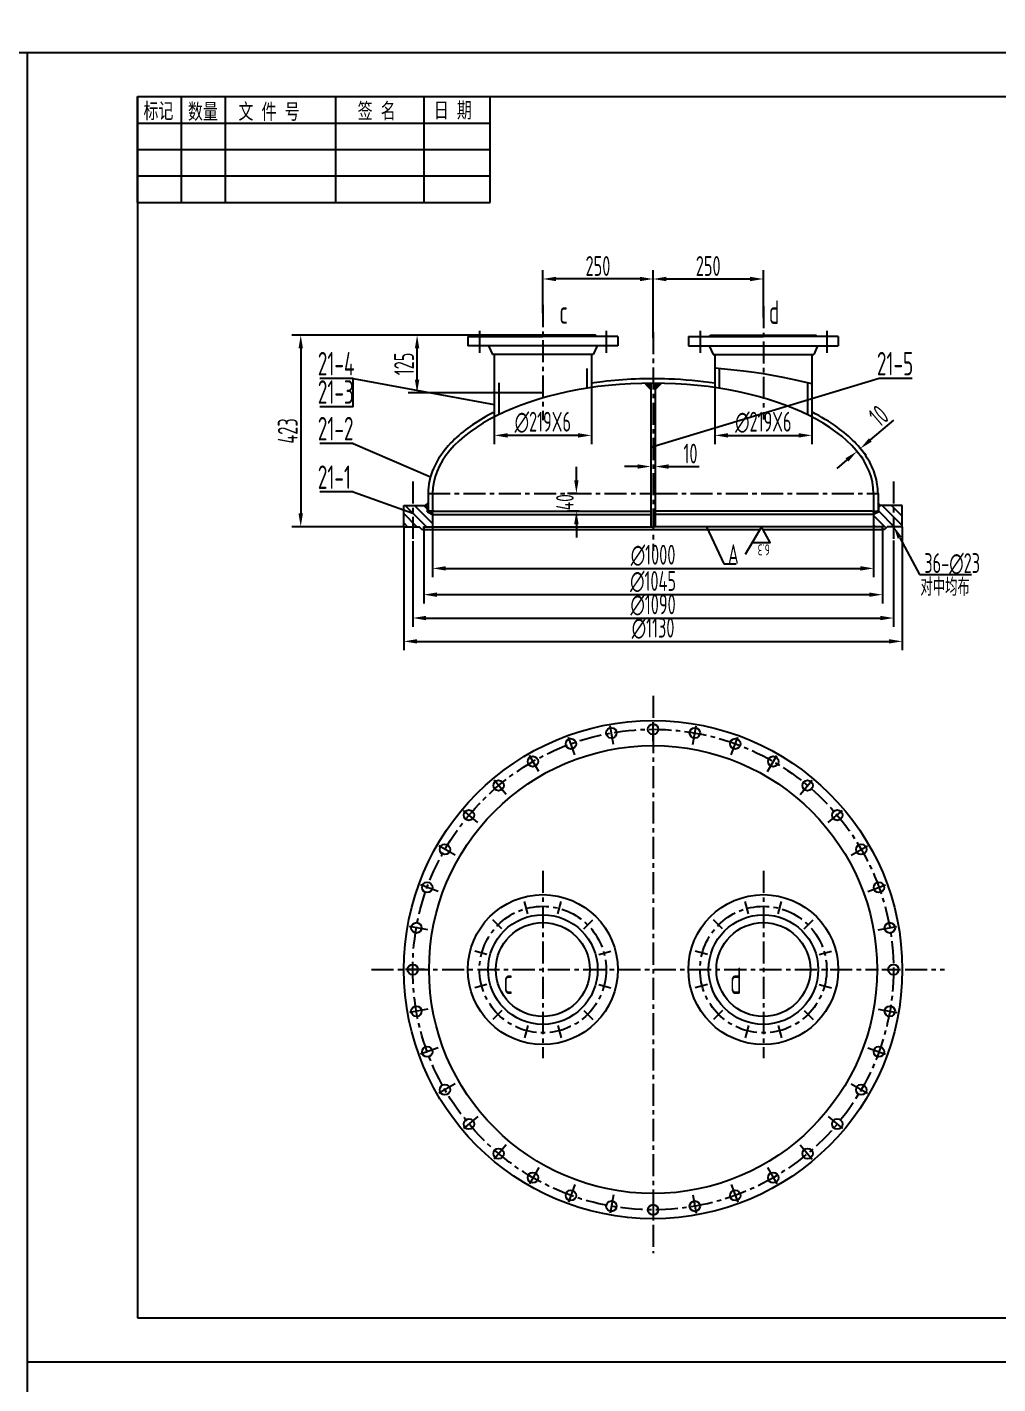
# Model space of a CAD drawing. Extents: x -1819 to 594, y -265 to 873.
# Drawn here: x -436.5 to -216.4, y 297.9 to 605.7 of the extents above; entities that cross this region are included whole.
import ezdxf

# ---------------------------------------------------------------- set-up
doc = ezdxf.new("R2010")
doc.units = 0
doc.header["$LTSCALE"] = 2
doc.header["$MEASUREMENT"] = 0
doc.linetypes.add('CENTERX2', pattern=[4, 2.5, -0.5, 0.5, -0.5])
doc.layers.get('0').update_dxf_attribs({"linetype": 'CONTINUOUS'})
doc.layers.get('DEFPOINTS').update_dxf_attribs({"linetype": 'CONTINUOUS'})
for name, color, linetype in [('16CEN', 6, 'CENTERX2'), ('16CON', 4, 'CONTINUOUS'), ('16CON2', 3, 'CONTINUOUS'), ('16TXT', 3, 'CONTINUOUS')]:
    doc.layers.add(name, color=color, linetype=linetype)
doc.styles.add('HZ', font='ascii.shx', dxfattribs={"width": 0.7, "bigfont": 'hztxt2.shx'})
doc.styles.add('HZ1', font='ascii.shx', dxfattribs={"width": 0.75, "bigfont": 'hztxt2.shx'})
doc.dimstyles.get("Standard").update_dxf_attribs({"dimtxt": 4.5, "dimasz": 3, "dimexe": 2, "dimexo": 0.0625, "dimgap": 0.7, "dimtad": 1, "dimdec": 4, "dimzin": 0, "dimtxsty": 'HZ', "dimcen": 0.09, "dimazin": 3, "dimtfac": 1, "dimtdec": 4, "dimtofl": 0, "dimtmove": 0, "dimatfit": 3, "dimtolj": 1, "dimtzin": 0})

# ---------------------------------------------------------------- blocks, each defined once
blk = doc.blocks.new('*D182')
at = {"color": 0, "linetype": 'BYBLOCK'}
for p, q in [((-331.53, 535.77), (-376.46, 535.77)), ((-374.46, 532.77), (-374.46, 495.34)), ((-351.13, 492.34), (-376.46, 492.34))]:
    blk.add_line(p, q, dxfattribs=at)
for points in [[(-374.96, 532.77), (-373.96, 532.77), (-374.46, 535.77)], [(-374.96, 495.34), (-373.96, 495.34), (-374.46, 492.34)]]:
    blk.add_solid(points, dxfattribs=at)
at = {"layer": 'DEFPOINTS', "color": 0, "linetype": 'BYBLOCK'}
for p in [(-331.47, 535.77), (-374.46, 492.34), (-351.07, 492.34)]:
    blk.add_point(p, dxfattribs=at)
at = {"color": 0, "linetype": 'BYBLOCK', "insert": (-377.41, 514.05), "char_height": 4.5, "attachment_point": 5, "rotation": 90, "style": 'HZ'}
blk.add_mtext('\\A1;423', dxfattribs=at)
blk = doc.blocks.new('*D183')
at = {"color": 0, "linetype": 'BYBLOCK'}
for p, q in [((112.11, 757.81), (102.48, 757.81)), ((104.48, 747.76), (104.48, 754.81)), ((132.93, 744.76), (102.48, 744.76))]:
    blk.add_line(p, q, dxfattribs=at)
for points in [[(103.98, 754.81), (104.98, 754.81), (104.48, 757.81)], [(103.98, 747.76), (104.98, 747.76), (104.48, 744.76)]]:
    blk.add_solid(points, dxfattribs=at)
at = {"layer": 'DEFPOINTS', "color": 0, "linetype": 'BYBLOCK'}
for p in [(104.48, 757.81), (112.17, 757.81), (132.99, 744.76)]:
    blk.add_point(p, dxfattribs=at)
at = {"color": 0, "linetype": 'BYBLOCK', "insert": (101.53, 751.29), "char_height": 4.5, "attachment_point": 5, "rotation": 90, "style": 'HZ'}
blk.add_mtext('\\A1;125', dxfattribs=at)
blk = doc.blocks.new('*D186')
at = {"color": 0, "linetype": 'BYBLOCK'}
for p, q in [((143.99, 745.86), (143.99, 733.09)), ((121.99, 739.21), (121.99, 733.09)), ((140.99, 735.09), (124.99, 735.09))]:
    blk.add_line(p, q, dxfattribs=at)
for points in [[(124.99, 735.59), (124.99, 734.59), (121.99, 735.09)], [(140.99, 735.59), (140.99, 734.59), (143.99, 735.09)]]:
    blk.add_solid(points, dxfattribs=at)
at = {"layer": 'DEFPOINTS', "color": 0, "linetype": 'BYBLOCK'}
for p in [(143.99, 745.92), (121.99, 739.27), (121.99, 735.09)]:
    blk.add_point(p, dxfattribs=at)
at = {"color": 0, "linetype": 'BYBLOCK', "insert": (132.99, 738.04), "char_height": 4.5, "attachment_point": 5, "style": 'HZ'}
blk.add_mtext('\\A1;∅219X6', dxfattribs=at)
blk = doc.blocks.new('*D187')
at = {"color": 0, "linetype": 'BYBLOCK'}
for p, q in [((171.99, 745.86), (171.99, 733.09)), ((193.99, 739.21), (193.99, 733.09)), ((174.99, 735.09), (190.99, 735.09))]:
    blk.add_line(p, q, dxfattribs=at)
for points in [[(174.99, 735.59), (174.99, 734.59), (171.99, 735.09)], [(190.99, 735.59), (190.99, 734.59), (193.99, 735.09)]]:
    blk.add_solid(points, dxfattribs=at)
at = {"layer": 'DEFPOINTS', "color": 0, "linetype": 'BYBLOCK'}
for p in [(171.99, 745.92), (193.99, 739.27), (193.99, 735.09)]:
    blk.add_point(p, dxfattribs=at)
at = {"color": 0, "linetype": 'BYBLOCK', "insert": (182.99, 738.04), "char_height": 4.5, "attachment_point": 5, "style": 'HZ'}
blk.add_mtext('\\A1;∅219X6', dxfattribs=at)
blk = doc.blocks.new('*D184')
at = {"color": 0, "linetype": 'BYBLOCK'}
for p, q in [((132.99, 762.82), (132.99, 772.56)), ((157.99, 757.18), (157.99, 772.56)), ((154.99, 770.56), (135.99, 770.56))]:
    blk.add_line(p, q, dxfattribs=at)
for points in [[(135.99, 771.06), (135.99, 770.06), (132.99, 770.56)], [(154.99, 771.06), (154.99, 770.06), (157.99, 770.56)]]:
    blk.add_solid(points, dxfattribs=at)
at = {"layer": 'DEFPOINTS', "color": 0, "linetype": 'BYBLOCK'}
for p in [(132.99, 770.56), (132.99, 762.76), (157.99, 757.11)]:
    blk.add_point(p, dxfattribs=at)
at = {"color": 0, "linetype": 'BYBLOCK', "insert": (145.49, 773.51), "char_height": 4.5, "attachment_point": 5, "style": 'HZ'}
blk.add_mtext('\\A1;250', dxfattribs=at)
blk = doc.blocks.new('*D185')
at = {"color": 0, "linetype": 'BYBLOCK'}
for p, q in [((157.99, 763.61), (157.99, 772.56)), ((182.99, 761.81), (182.99, 772.56)), ((160.99, 770.56), (179.99, 770.56))]:
    blk.add_line(p, q, dxfattribs=at)
for points in [[(160.99, 771.06), (160.99, 770.06), (157.99, 770.56)], [(179.99, 771.06), (179.99, 770.06), (182.99, 770.56)]]:
    blk.add_solid(points, dxfattribs=at)
at = {"layer": 'DEFPOINTS', "color": 0, "linetype": 'BYBLOCK'}
for p in [(182.99, 770.56), (157.99, 763.55), (182.99, 761.75)]:
    blk.add_point(p, dxfattribs=at)
at = {"color": 0, "linetype": 'BYBLOCK', "insert": (170.49, 773.51), "char_height": 4.5, "attachment_point": 5, "style": 'HZ'}
blk.add_mtext('\\A1;250', dxfattribs=at)
blk = doc.blocks.new('*D190')
at = {"color": 0, "linetype": 'BYBLOCK'}
for p, q in [((207.26, 734.05), (212.55, 738.56)), ((201.94, 729.51), (199.66, 727.56)), ((204.03, 731.68), (205.52, 729.93)), ((204.79, 732.33), (206.28, 730.58))]:
    blk.add_line(p, q, dxfattribs=at)
for points in [[(206.94, 734.43), (207.59, 733.67), (204.98, 732.1)], [(201.61, 729.89), (202.26, 729.13), (204.22, 731.46)]]:
    blk.add_solid(points, dxfattribs=at)
at = {"layer": 'DEFPOINTS', "color": 0, "linetype": 'BYBLOCK'}
for p in [(203.99, 731.73), (204.75, 732.38), (204.98, 732.1)]:
    blk.add_point(p, dxfattribs=at)
at = {"color": 0, "linetype": 'BYBLOCK', "insert": (209.13, 739.52), "char_height": 4.5, "attachment_point": 5, "rotation": 40.4651, "style": 'HZ'}
blk.add_mtext('\\A1;10', dxfattribs=at)
blk = doc.blocks.new('*D188')
at = {"color": 0, "linetype": 'BYBLOCK'}
for p, q in [((157.49, 732.37), (157.49, 726.02)), ((158.49, 732.37), (158.49, 726.02)), ((154.49, 728.02), (151.49, 728.02)), ((161.49, 728.02), (168.44, 728.02))]:
    blk.add_line(p, q, dxfattribs=at)
for points in [[(154.49, 728.52), (154.49, 727.52), (157.49, 728.02)], [(161.49, 728.52), (161.49, 727.52), (158.49, 728.02)]]:
    blk.add_solid(points, dxfattribs=at)
at = {"layer": 'DEFPOINTS', "color": 0, "linetype": 'BYBLOCK'}
for p in [(157.49, 732.43), (158.49, 732.43), (158.49, 728.02)]:
    blk.add_point(p, dxfattribs=at)
at = {"color": 0, "linetype": 'BYBLOCK', "insert": (166.47, 730.97), "char_height": 4.5, "attachment_point": 5, "style": 'HZ'}
blk.add_mtext('\\A1;10', dxfattribs=at)
blk = doc.blocks.new('*D189')
at = {"color": 0, "linetype": 'BYBLOCK'}
for p, q in [((140.6, 724.92), (140.6, 727.92)), ((140.77, 721.92), (138.6, 721.92)), ((141.22, 717.92), (138.6, 717.92)), ((140.6, 714.92), (140.6, 711.92))]:
    blk.add_line(p, q, dxfattribs=at)
for points in [[(140.1, 724.92), (141.1, 724.92), (140.6, 721.92)], [(140.1, 714.92), (141.1, 714.92), (140.6, 717.92)]]:
    blk.add_solid(points, dxfattribs=at)
at = {"layer": 'DEFPOINTS', "color": 0, "linetype": 'BYBLOCK'}
for p in [(140.6, 721.92), (140.83, 721.92), (141.28, 717.92)]:
    blk.add_point(p, dxfattribs=at)
at = {"color": 0, "linetype": 'BYBLOCK', "insert": (138, 719.92), "char_height": 4, "attachment_point": 5, "rotation": 90, "style": 'HZ1'}
blk.add_mtext('\\A1;40', dxfattribs=at)
blk = doc.blocks.new('*D191')
at = {"color": 0, "linetype": 'BYBLOCK'}
for p, q in [((-344.57, 492.27), (-344.57, 480.88)), ((-244.57, 492.27), (-244.57, 480.88)), ((-341.57, 482.88), (-247.57, 482.88))]:
    blk.add_line(p, q, dxfattribs=at)
for points in [[(-341.57, 483.38), (-341.57, 482.38), (-344.57, 482.88)], [(-247.57, 483.38), (-247.57, 482.38), (-244.57, 482.88)]]:
    blk.add_solid(points, dxfattribs=at)
at = {"layer": 'DEFPOINTS', "color": 0, "linetype": 'BYBLOCK'}
for p in [(-344.57, 492.34), (-244.57, 492.34), (-244.57, 482.88)]:
    blk.add_point(p, dxfattribs=at)
at = {"color": 0, "linetype": 'BYBLOCK', "insert": (-294.57, 485.83), "char_height": 4.5, "attachment_point": 5, "style": 'HZ'}
blk.add_mtext('\\A1;∅1000', dxfattribs=at)
blk = doc.blocks.new('*D192')
at = {"color": 0, "linetype": 'BYBLOCK'}
for p, q in [((-346.57, 491.67), (-346.57, 474.92)), ((-242.57, 491.67), (-242.57, 474.92)), ((-343.57, 476.92), (-245.57, 476.92))]:
    blk.add_line(p, q, dxfattribs=at)
for points in [[(-343.57, 477.42), (-343.57, 476.42), (-346.57, 476.92)], [(-245.57, 477.42), (-245.57, 476.42), (-242.57, 476.92)]]:
    blk.add_solid(points, dxfattribs=at)
at = {"layer": 'DEFPOINTS', "color": 0, "linetype": 'BYBLOCK'}
for p in [(-346.57, 491.74), (-242.57, 491.74), (-242.57, 476.92)]:
    blk.add_point(p, dxfattribs=at)
at = {"color": 0, "linetype": 'BYBLOCK', "insert": (-294.57, 479.87), "char_height": 4.5, "attachment_point": 5, "style": 'HZ'}
blk.add_mtext('\\A1;∅1045', dxfattribs=at)
blk = doc.blocks.new('*D193')
at = {"color": 0, "linetype": 'BYBLOCK'}
for p, q in [((-349.07, 489.04), (-349.07, 469.62)), ((-240.07, 489.17), (-240.07, 469.62)), ((-346.07, 471.62), (-243.07, 471.62))]:
    blk.add_line(p, q, dxfattribs=at)
for points in [[(-346.07, 472.12), (-346.07, 471.12), (-349.07, 471.62)], [(-243.07, 472.12), (-243.07, 471.12), (-240.07, 471.62)]]:
    blk.add_solid(points, dxfattribs=at)
at = {"layer": 'DEFPOINTS', "color": 0, "linetype": 'BYBLOCK'}
for p in [(-349.07, 489.1), (-240.07, 489.23), (-240.07, 471.62)]:
    blk.add_point(p, dxfattribs=at)
at = {"color": 0, "linetype": 'BYBLOCK', "insert": (-294.57, 474.57), "char_height": 4.5, "attachment_point": 5, "style": 'HZ'}
blk.add_mtext('\\A1;∅1090', dxfattribs=at)
blk = doc.blocks.new('*D194')
at = {"color": 0, "linetype": 'BYBLOCK'}
for p, q in [((-351.07, 492.27), (-351.07, 464.33)), ((-238.07, 492.27), (-238.07, 464.33)), ((-348.07, 466.33), (-241.07, 466.33))]:
    blk.add_line(p, q, dxfattribs=at)
for points in [[(-348.07, 466.83), (-348.07, 465.83), (-351.07, 466.33)], [(-241.07, 466.83), (-241.07, 465.83), (-238.07, 466.33)]]:
    blk.add_solid(points, dxfattribs=at)
at = {"layer": 'DEFPOINTS', "color": 0, "linetype": 'BYBLOCK'}
for p in [(-351.07, 492.34), (-238.07, 492.34), (-238.07, 466.33)]:
    blk.add_point(p, dxfattribs=at)
at = {"color": 0, "linetype": 'BYBLOCK', "insert": (-294.57, 469.28), "char_height": 4.5, "attachment_point": 5, "style": 'HZ'}
blk.add_mtext('\\A1;∅1130', dxfattribs=at)
blk = doc.blocks.new('*D162')
at = {"color": 0, "linetype": 'BYBLOCK'}
for p, q in [((158.06, 329.04), (187.06, 329.04)), ((185.06, 326.04), (185.06, 314.64)), ((174.11, 311.64), (187.06, 311.64)), ((-600.35, 184.13), (-600.35, 153.7)), ((-530.75, 176.83), (-530.75, 153.7)), ((-597.35, 155.7), (-533.75, 155.7))]:
    blk.add_line(p, q, dxfattribs=at)
for points in [[(184.56, 326.04), (185.56, 326.04), (185.06, 329.04)], [(184.56, 314.64), (185.56, 314.64), (185.06, 311.64)], [(-597.35, 156.2), (-597.35, 155.2), (-600.35, 155.7)], [(-533.75, 156.2), (-533.75, 155.2), (-530.75, 155.7)]]:
    blk.add_solid(points, dxfattribs=at)
at = {"layer": 'DEFPOINTS', "color": 0, "linetype": 'BYBLOCK'}
for p in [(157.99, 329.04), (174.05, 311.64), (185.06, 311.64), (-600.35, 184.19), (-530.75, 176.89), (-530.75, 155.7)]:
    blk.add_point(p, dxfattribs=at)
at = {"color": 0, "linetype": 'BYBLOCK', "insert": (182.11, 320.34), "char_height": 4.5, "attachment_point": 5, "rotation": 90, "style": 'HZ'}
blk.add_mtext('\\A1;172', dxfattribs=at)
at = {"color": 0, "linetype": 'BYBLOCK', "insert": (-565.55, 158.65), "char_height": 4.5, "attachment_point": 5, "style": 'HZ'}
blk.add_mtext('\\A1;326', dxfattribs=at)
blk = doc.blocks.new('*D239')
at = {"color": 0, "linetype": 'BYBLOCK'}
for p, q in [((-367.91, 845.81), (-367.91, 868.74)), ((-254.91, 845.81), (-254.91, 868.74)), ((-364.91, 866.74), (-257.91, 866.74)), ((-593.4, 455.74), (-593.4, 434.33)), ((-493.4, 455.74), (-493.4, 434.33)), ((-590.4, 436.33), (-496.4, 436.33))]:
    blk.add_line(p, q, dxfattribs=at)
for points in [[(-364.91, 867.24), (-364.91, 866.24), (-367.91, 866.74)], [(-257.91, 867.24), (-257.91, 866.24), (-254.91, 866.74)], [(-590.4, 436.83), (-590.4, 435.83), (-593.4, 436.33)], [(-496.4, 436.83), (-496.4, 435.83), (-493.4, 436.33)]]:
    blk.add_solid(points, dxfattribs=at)
at = {"layer": 'DEFPOINTS', "color": 0, "linetype": 'BYBLOCK'}
for p in [(-254.91, 866.74), (-367.91, 845.74), (-254.91, 845.74), (-593.4, 455.8), (-493.4, 455.8), (-493.4, 436.33)]:
    blk.add_point(p, dxfattribs=at)
at = {"color": 0, "linetype": 'BYBLOCK', "char_height": 4.5, "attachment_point": 5, "style": 'HZ'}
for s, insert in [('\\A1;∅1130', (-311.41, 869.69)), ('\\A1;1000', (-543.4, 439.28))]:
    blk.add_mtext(s, dxfattribs=dict(at, insert=insert))
blk = doc.blocks.new('*D240')
at = {"color": 0, "linetype": 'BYBLOCK'}
for p, q in [((-365.91, 847.84), (-365.91, 863.32)), ((-256.91, 847.7), (-256.91, 863.32)), ((-362.91, 861.32), (-259.91, 861.32)), ((-735.41, 117.36), (-776.31, 117.36)), ((-774.31, 114.36), (-774.31, 59.98)), ((-754.61, 56.98), (-776.31, 56.98))]:
    blk.add_line(p, q, dxfattribs=at)
for points in [[(-362.91, 861.82), (-362.91, 860.82), (-365.91, 861.32)], [(-259.91, 861.82), (-259.91, 860.82), (-256.91, 861.32)], [(-774.81, 114.36), (-773.81, 114.36), (-774.31, 117.36)], [(-774.81, 59.98), (-773.81, 59.98), (-774.31, 56.98)]]:
    blk.add_solid(points, dxfattribs=at)
at = {"layer": 'DEFPOINTS', "color": 0, "linetype": 'BYBLOCK'}
for p in [(-256.91, 861.32), (-365.91, 847.78), (-256.91, 847.64), (-735.35, 117.36), (-774.31, 56.98), (-754.55, 56.98)]:
    blk.add_point(p, dxfattribs=at)
at = {"color": 0, "linetype": 'BYBLOCK', "insert": (-311.41, 864.27), "char_height": 4.5, "attachment_point": 5, "style": 'HZ'}
blk.add_mtext('\\A1;∅1090', dxfattribs=at)
at = {"color": 0, "linetype": 'BYBLOCK', "insert": (-777.26, 87.17), "char_height": 4.5, "attachment_point": 5, "rotation": 90, "style": 'HZ'}
blk.add_mtext('\\A1;320', dxfattribs=at)
blk = doc.blocks.new('*D241')
at = {"color": 0, "linetype": 'BYBLOCK'}
for p, q in [((-363.41, 846.41), (-363.41, 857.76)), ((-360.41, 855.76), (-262.46, 855.76)), ((-259.46, 846.41), (-259.46, 857.76)), ((-743.35, 68.98), (-766.4, 68.98)), ((-764.4, 65.98), (-764.4, 59.98)), ((-743.28, 56.98), (-766.4, 56.98))]:
    blk.add_line(p, q, dxfattribs=at)
for points in [[(-360.41, 856.26), (-360.41, 855.26), (-363.41, 855.76)], [(-262.46, 856.26), (-262.46, 855.26), (-259.46, 855.76)], [(-764.9, 65.98), (-763.9, 65.98), (-764.4, 68.98)], [(-764.9, 59.98), (-763.9, 59.98), (-764.4, 56.98)]]:
    blk.add_solid(points, dxfattribs=at)
at = {"layer": 'DEFPOINTS', "color": 0, "linetype": 'BYBLOCK'}
for p in [(-259.46, 855.76), (-363.41, 846.34), (-259.46, 846.34), (-743.29, 68.98), (-764.4, 56.98), (-743.22, 56.98)]:
    blk.add_point(p, dxfattribs=at)
at = {"color": 0, "linetype": 'BYBLOCK', "insert": (-311.44, 858.71), "char_height": 4.5, "attachment_point": 5, "style": 'HZ'}
blk.add_mtext('\\A1;∅1042', dxfattribs=at)
at = {"color": 0, "linetype": 'BYBLOCK', "insert": (-767.35, 62.98), "char_height": 4.5, "attachment_point": 5, "rotation": 90, "style": 'HZ'}
blk.add_mtext('\\A1;90', dxfattribs=at)
blk = doc.blocks.new('*D242')
at = {"color": 0, "linetype": 'BYBLOCK'}
for p, q in [((-361.41, 846.41), (-361.41, 852.49)), ((-261.41, 846.41), (-261.41, 852.49)), ((-358.41, 850.49), (-264.41, 850.49)), ((-932.01, 186.91), (-932.01, 200.41)), ((-950.1, 183.91), (-930.01, 183.91)), ((-947.91, 181.79), (-930.01, 181.79)), ((-932.01, 178.79), (-932.01, 175.79))]:
    blk.add_line(p, q, dxfattribs=at)
for points in [[(-358.41, 850.99), (-358.41, 849.99), (-361.41, 850.49)], [(-264.41, 850.99), (-264.41, 849.99), (-261.41, 850.49)], [(-932.51, 186.91), (-931.51, 186.91), (-932.01, 183.91)], [(-932.51, 178.79), (-931.51, 178.79), (-932.01, 181.79)]]:
    blk.add_solid(points, dxfattribs=at)
at = {"layer": 'DEFPOINTS', "color": 0, "linetype": 'BYBLOCK'}
for p in [(-261.41, 850.49), (-361.41, 846.34), (-261.41, 846.34), (-950.16, 183.91), (-947.98, 181.79), (-932.01, 183.91)]:
    blk.add_point(p, dxfattribs=at)
at = {"color": 0, "linetype": 'BYBLOCK', "insert": (-311.41, 853.44), "char_height": 4.5, "attachment_point": 5, "style": 'HZ'}
blk.add_mtext('\\A1;∅996', dxfattribs=at)
at = {"color": 0, "linetype": 'BYBLOCK', "insert": (-935.18, 195.16), "char_height": 4.5, "attachment_point": 5, "rotation": 90, "style": 'HZ'}
blk.add_mtext('\\A1;4X45°', dxfattribs=at)
blk = doc.blocks.new('*D243')
at = {"color": 0, "linetype": 'BYBLOCK'}
for p, q in [((-361.41, 838.68), (-361.41, 823.25)), ((-261.41, 838.68), (-261.41, 823.25)), ((-358.41, 825.25), (-264.41, 825.25)), ((-931.15, 470.72), (-931.15, 484.22)), ((-950.07, 467.72), (-929.15, 467.72)), ((-933.38, 465.62), (-929.15, 465.62)), ((-931.15, 462.62), (-931.15, 459.62))]:
    blk.add_line(p, q, dxfattribs=at)
for points in [[(-358.41, 825.75), (-358.41, 824.75), (-361.41, 825.25)], [(-264.41, 825.75), (-264.41, 824.75), (-261.41, 825.25)], [(-931.65, 470.72), (-930.65, 470.72), (-931.15, 467.72)], [(-931.65, 462.62), (-930.65, 462.62), (-931.15, 465.62)]]:
    blk.add_solid(points, dxfattribs=at)
at = {"layer": 'DEFPOINTS', "color": 0, "linetype": 'BYBLOCK'}
for p in [(-361.41, 838.74), (-261.41, 838.74), (-261.41, 825.25), (-950.13, 467.72), (-933.44, 465.62), (-931.15, 467.72)]:
    blk.add_point(p, dxfattribs=at)
at = {"color": 0, "linetype": 'BYBLOCK', "insert": (-311.41, 828.2), "char_height": 4.5, "attachment_point": 5, "style": 'HZ'}
blk.add_mtext('\\A1;∅1000', dxfattribs=at)
at = {"color": 0, "linetype": 'BYBLOCK', "insert": (-934.33, 478.97), "char_height": 4.5, "attachment_point": 5, "rotation": 90, "style": 'HZ'}
blk.add_mtext('\\A1;4X45°', dxfattribs=at)

msp = doc.modelspace()

# ---------------------------------------------------------------- hatches: boundary and pattern name
at = {"layer": '16CON2'}
h = msp.add_hatch(dxfattribs=at)
h.set_pattern_fill('ANSI37', color=256, style=0)
edge = h.paths.add_edge_path()
edge.add_ellipse((-294.56534, 499.88665), major_axis=(-50, 0), ratio=0.500000013, start_angle=270.5729674, end_angle=272.1804308)
edge.add_line((-296.46767, 524.86855), (-295.06534, 523.44747))
edge.add_line((-295.06534, 523.44747), (-295.06534, 524.8854))
edge = h.paths.add_edge_path()
edge.add_ellipse((-294.56534, 499.88665), major_axis=(-50, 0), ratio=0.500000013, start_angle=267.8195692, end_angle=269.4270326)
edge.add_line((-294.06534, 524.8854), (-294.06534, 523.44747))
edge.add_line((-294.06534, 523.44747), (-292.66302, 524.86855))
h = msp.add_hatch(dxfattribs=at)
h.set_pattern_fill('ANSI31', color=256, scale=12, angle=90, style=0)
h.set_pattern_definition([(135, (-452.5583, -222.0382), (-1.0606602, -1.0606602), [])])
h.paths.add_polyline_path([(-344.56534, 495.13553), (-345.72455, 495.68072), (-345.72455, 496.76165), (-346.15217, 497.13665), (-349.27902, 497.13665), (-349.27902, 492.33665), (-347.63353, 492.33665), (-347.03353, 491.73665), (-346.56538, 491.73665), (-346.56538, 492.33665), (-344.56534, 492.33665)])
h.paths.add_polyline_path([(-349.27902, 497.13665), (-351.06534, 497.13665), (-351.06534, 492.33665), (-349.27902, 492.33665)])
h.paths.add_polyline_path([(-239.85167, 497.13665), (-242.97852, 497.13665), (-243.40614, 496.76165), (-243.40614, 495.68072), (-244.56535, 495.13553), (-244.56535, 492.33665), (-242.56531, 492.33665), (-242.56531, 491.73665), (-242.09715, 491.73665), (-241.49715, 492.33665), (-239.85167, 492.33665)])
h.paths.add_polyline_path([(-238.06534, 497.13665), (-239.85167, 497.13665), (-239.85167, 492.33665), (-238.06534, 492.33665)])
h = msp.add_hatch(dxfattribs=at)
h.set_pattern_fill('ANSI37', color=256, style=0)
h.paths.add_polyline_path([(-344.56534, 495.13553), (-344.56534, 495.88665), (-345.72455, 495.88665), (-345.72455, 495.68072)])
h.paths.add_polyline_path([(-345.56534, 497.70944), (-346.15217, 497.13665), (-345.72455, 496.76165), (-345.56534, 496.76165)])
h = msp.add_hatch(dxfattribs=at)
h.set_pattern_fill('ANSI37', color=256, style=0)
h.paths.add_polyline_path([(-244.56535, 495.88665), (-244.56535, 495.13553), (-243.40614, 495.68072), (-243.40614, 495.88665)])
h.paths.add_polyline_path([(-243.56535, 496.76165), (-243.40614, 496.76165), (-242.97852, 497.13665), (-243.56535, 497.70944)])

# ---------------------------------------------------------------- linework, layer by layer
for p, q in [((-411.49588, 589.90469), (-25.99588, 589.90469)), ((-411.49588, 589.90469), (-411.49588, 312.90469)), ((-411.49588, 312.90469), (-25.99588, 312.90469))]:
    msp.add_line(p, q)
at = {"layer": '16CEN'}
for p, q in [((-319.56534, 542.62543), (-319.56534, 516.48363)), ((-269.56534, 542.34489), (-269.56534, 516.6239)), ((-333.92239, 536.78373), (-333.92239, 531.72404)), ((-305.2083, 536.78373), (-305.2083, 531.72404)), ((-294.56534, 536.45971), (-294.56534, 486.88952)), ((-283.92239, 536.78373), (-283.92239, 531.72404)), ((-255.2083, 536.78373), (-255.2083, 531.72404)), ((-349.06534, 502.58068), (-349.06534, 486.88952)), ((-240.06534, 502.58068), (-240.06534, 486.88952)), ((-345.56534, 499.88665), (-295.06534, 499.88665)), ((-294.06534, 499.88665), (-243.56535, 499.88665)), ((-294.56534, 453.9909), (-294.56534, 327.52388)), ((-303.5682, 442.93432), (-304.30783, 447.12895)), ((-294.56534, 443.72197), (-294.56534, 447.98131)), ((-285.56249, 442.93432), (-284.82286, 447.12895)), ((-312.29751, 440.59531), (-313.75429, 444.59778)), ((-276.83317, 440.59531), (-275.37639, 444.59778)), ((-320.48804, 436.776), (-322.61771, 440.4647)), ((-268.64265, 436.776), (-266.51298, 440.4647)), ((-327.89092, 431.59245), (-330.62877, 434.85529)), ((-261.23977, 431.59245), (-258.50191, 434.85529)), ((-334.28122, 425.20215), (-337.54407, 427.94)), ((-254.84947, 425.20215), (-251.58662, 427.94)), ((-339.46477, 417.79927), (-343.15347, 419.92894)), ((-249.66591, 417.79927), (-245.97722, 419.92894)), ((-319.56534, 414.26184), (-319.56534, 371.79994)), ((-269.56534, 414.26184), (-269.56534, 371.79994)), ((-343.28408, 409.60874), (-347.28655, 411.06552)), ((-245.84661, 409.60874), (-241.84414, 411.06552)), ((-322.95856, 404.54022), (-323.70645, 407.33138)), ((-316.17213, 404.54022), (-315.42424, 407.33138)), ((-272.95856, 404.54022), (-273.70645, 407.33138)), ((-266.17213, 404.54022), (-265.42424, 407.33138)), ((-328.83578, 401.14701), (-330.87905, 403.19028)), ((-310.29491, 401.14701), (-308.25164, 403.19028)), ((-278.83578, 401.14701), (-280.87905, 403.19028)), ((-260.29491, 401.14701), (-258.25164, 403.19028)), ((-345.62309, 400.87943), (-349.81772, 401.61906)), ((-243.5076, 400.87943), (-239.31296, 401.61906)), ((-332.229, 395.26979), (-335.02016, 396.01768)), ((-306.90169, 395.26979), (-304.11053, 396.01768)), ((-282.229, 395.26979), (-285.02016, 396.01768)), ((-256.90169, 395.26979), (-254.11053, 396.01768)), ((-358.41559, 391.87657), (-243.45714, 391.87657)), ((-346.41074, 391.87657), (-350.67008, 391.87657)), ((-242.71995, 391.87657), (-238.46061, 391.87657)), ((-237.43673, 391.87657), (-228.47474, 391.87657)), ((-332.229, 388.48336), (-335.02016, 387.73547)), ((-306.90169, 388.48336), (-304.11053, 387.73547)), ((-282.229, 388.48336), (-285.02016, 387.73547)), ((-256.90169, 388.48336), (-254.11053, 387.73547)), ((-345.62309, 382.87371), (-349.81772, 382.13409)), ((-328.83578, 382.60613), (-330.87905, 380.56286)), ((-310.29491, 382.60613), (-308.25164, 380.56286)), ((-278.83578, 382.60613), (-280.87905, 380.56286)), ((-260.29491, 382.60613), (-258.25164, 380.56286)), ((-243.5076, 382.87371), (-239.31296, 382.13409)), ((-322.95856, 379.21292), (-323.70645, 376.42176)), ((-316.17213, 379.21292), (-315.42424, 376.42176)), ((-272.95856, 379.21292), (-273.70645, 376.42176)), ((-266.17213, 379.21292), (-265.42424, 376.42176)), ((-343.28408, 374.1444), (-347.28655, 372.68762)), ((-245.84661, 374.1444), (-241.84414, 372.68762)), ((-339.46477, 365.95387), (-343.15347, 363.8242)), ((-249.66591, 365.95387), (-245.97722, 363.8242)), ((-334.28122, 358.55099), (-337.54407, 355.81314)), ((-254.84947, 358.55099), (-251.58662, 355.81314)), ((-327.89092, 352.16069), (-330.62877, 348.89785)), ((-261.23977, 352.16069), (-258.50191, 348.89785)), ((-320.48804, 346.97714), (-322.61771, 343.28844)), ((-268.64265, 346.97714), (-266.51298, 343.28844)), ((-312.29751, 343.15784), (-313.75429, 339.15536)), ((-276.83317, 343.15784), (-275.37639, 339.15536)), ((-303.5682, 340.81882), (-304.30783, 336.62419)), ((-294.56534, 340.03118), (-294.56534, 335.77183)), ((-285.56249, 340.81882), (-284.82286, 336.62419))]:
    msp.add_line(p, q, dxfattribs=at)
for centre, radius in [((-294.56534, 391.87657), 54.5), ((-319.56534, 391.87657), 14.35704), ((-269.56534, 391.87657), 14.35704)]:
    msp.add_circle(centre, radius, dxfattribs=at)
at = {"layer": '16CON'}
for p, q in [((-336.56534, 535.49184), (-336.56534, 533.37038)), ((-307.65969, 535.77038), (-331.471, 535.77038)), ((-302.56534, 535.49184), (-302.56534, 533.37038)), ((-286.56534, 535.49184), (-286.56534, 533.37038)), ((-281.471, 535.77038), (-257.65969, 535.77038)), ((-252.56534, 535.49184), (-252.56534, 533.37038)), ((-302.56534, 533.37038), (-336.56534, 533.37038)), ((-286.56534, 533.37038), (-252.56534, 533.37038)), ((-308.15614, 531.37038), (-330.97454, 531.37038)), ((-330.56534, 531.37038), (-330.56534, 517.236)), ((-308.56534, 531.37038), (-308.56534, 523.88665)), ((-280.97454, 531.37038), (-258.15614, 531.37038)), ((-280.56534, 531.37038), (-280.56534, 523.88665)), ((-258.56534, 531.37038), (-258.56534, 517.236)), ((-309.56534, 528.18726), (-309.56534, 523.73513)), ((-279.56534, 528.18726), (-279.56534, 523.73513)), ((-329.56534, 524.96036), (-329.56534, 517.74022)), ((-295.06534, 524.8854), (-295.06534, 492.33665)), ((-294.06534, 524.8854), (-294.06534, 492.33665)), ((-259.56534, 524.96036), (-259.56534, 517.74022)), ((-345.56534, 499.88665), (-345.56534, 495.88665)), ((-344.56534, 499.88665), (-344.56534, 492.33665)), ((-244.56535, 499.88665), (-244.56535, 492.33665)), ((-243.56535, 499.88665), (-243.56535, 495.88665)), ((-345.72455, 496.76165), (-346.15217, 497.13665)), ((-345.72455, 495.68072), (-345.72455, 496.76165)), ((-243.40614, 496.76165), (-242.97852, 497.13665)), ((-243.40614, 495.68072), (-243.40614, 496.76165)), ((-346.56538, 491.73665), (-270.36575, 491.73665)), ((-269.68221, 491.73665), (-242.56531, 491.73665))]:
    msp.add_line(p, q, dxfattribs=at)
for points in [[(-336.56534, 535.49184), (-331.86534, 535.49184), (-331.471, 535.77038)], [(-331.86534, 535.49184), (-319.56534, 535.49184)], [(-307.26534, 535.49184), (-319.56534, 535.49184)], [(-302.56534, 535.49184), (-307.26534, 535.49184), (-307.65969, 535.77038)], [(-286.56534, 535.49184), (-281.86534, 535.49184), (-281.471, 535.77038)], [(-281.86534, 535.49184), (-269.56534, 535.49184)], [(-257.26534, 535.49184), (-269.56534, 535.49184)], [(-252.56534, 535.49184), (-257.26534, 535.49184), (-257.65969, 535.77038)], [(-331.86534, 533.37038), (-330.97454, 531.37038)], [(-307.26534, 533.37038), (-308.15614, 531.37038)], [(-281.86534, 533.37038), (-280.97454, 531.37038)], [(-257.26534, 533.37038), (-258.15614, 531.37038)], [(-295.06534, 523.44747), (-296.46767, 524.86855)], [(-294.06534, 523.44747), (-292.66302, 524.86855)], [(-351.06534, 492.33665), (-351.06534, 497.13665)], [(-351.06534, 497.13665), (-346.15217, 497.13665)], [(-346.15217, 497.13665), (-345.56534, 497.70944)], [(-345.56534, 496.76165), (-345.72455, 496.76165)], [(-344.24082, 495.88665), (-345.72455, 495.88665)], [(-345.72455, 495.68072), (-344.56534, 495.13553)], [(-344.24082, 495.88665), (-295.06534, 495.88665)], [(-244.88986, 495.88665), (-294.06534, 495.88665)], [(-244.88986, 495.88665), (-243.40614, 495.88665)], [(-243.40614, 495.68072), (-244.56535, 495.13553)], [(-242.97852, 497.13665), (-243.56535, 497.70944)], [(-243.56535, 496.76165), (-243.40614, 496.76165)], [(-238.06534, 497.13665), (-242.97852, 497.13665)], [(-238.06534, 492.33665), (-238.06534, 497.13665)], [(-344.56534, 495.13553), (-295.06534, 495.13553)], [(-244.56535, 495.13553), (-294.06534, 495.13553)], [(-351.06534, 492.33665), (-347.63353, 492.33665)], [(-347.03353, 491.73665), (-347.63353, 492.33665)], [(-347.03353, 491.73665), (-346.56538, 491.73665)], [(-346.56538, 492.33665), (-346.56538, 491.73665)], [(-346.56538, 491.83665), (-346.56538, 492.33665), (-294.56534, 492.33665)], [(-242.56531, 491.83665), (-242.56531, 492.33665), (-294.56534, 492.33665)], [(-242.56531, 492.33665), (-242.56531, 491.73665)], [(-242.09715, 491.73665), (-242.56531, 491.73665)], [(-242.09715, 491.73665), (-241.49715, 492.33665)], [(-238.06534, 492.33665), (-241.49715, 492.33665)]]:
    msp.add_lwpolyline(points, dxfattribs=at)
for centre, radius in [((-294.56534, 391.87657), 56.5), ((-304.02917, 445.54859), 1.18022), ((-294.56534, 446.37657), 1.18022), ((-285.10152, 445.54859), 1.18022), ((-313.20544, 443.08982), 1.18022), ((-275.92525, 443.08982), 1.18022), ((-294.56534, 391.87657), 50.8), ((-321.81534, 439.07496), 1.18022), ((-267.31534, 439.07496), 1.18022), ((-329.59727, 433.62599), 1.18022), ((-259.53342, 433.62599), 1.18022), ((-336.31477, 426.9085), 1.18022), ((-252.81592, 426.9085), 1.18022), ((-341.76373, 419.12657), 1.18022), ((-247.36696, 419.12657), 1.18022), ((-345.77859, 410.51667), 1.18022), ((-243.3521, 410.51667), 1.18022), ((-319.56534, 391.87657), 17), ((-269.56534, 391.87657), 17), ((-319.56534, 391.87657), 12.42086), ((-269.56534, 391.87657), 12.42086), ((-348.23737, 401.3404), 1.18022), ((-319.56534, 391.87657), 10.65289), ((-269.56534, 391.87657), 10.65289), ((-240.89332, 401.3404), 1.18022), ((-349.06534, 391.87657), 1.18022), ((-240.06534, 391.87657), 1.18022), ((-348.23737, 382.41275), 1.18022), ((-240.89332, 382.41275), 1.18022), ((-345.77859, 373.23647), 1.18022), ((-243.3521, 373.23647), 1.18022), ((-341.76373, 364.62657), 1.18022), ((-247.36696, 364.62657), 1.18022), ((-336.31477, 356.84465), 1.18022), ((-252.81592, 356.84465), 1.18022), ((-329.59727, 350.12715), 1.18022), ((-259.53342, 350.12715), 1.18022), ((-321.81534, 344.67819), 1.18022), ((-267.31534, 344.67819), 1.18022), ((-313.20544, 340.66332), 1.18022), ((-275.92525, 340.66332), 1.18022), ((-304.02917, 338.20455), 1.18022), ((-294.56534, 337.37657), 1.18022), ((-285.10152, 338.20455), 1.18022)]:
    msp.add_circle(centre, radius, dxfattribs=at)
msp.add_ellipse((-294.56534, 499.88665), major_axis=(-50, 0), ratio=0.500000013, start_param=3.141592654, end_param=6.283185307, dxfattribs=at)
for points, knots in [([(-280.56534, 524.89677), (-283.97751, 525.38856), (-287.49074, 525.70052), (-296.05245, 526.00093), (-301.12606, 525.79899), (-306.88188, 525.12814), (-307.72668, 525.01799), (-308.56534, 524.89695)], [4.4315639042, 4.4315639042, 4.4315639042, 4.4315639042, 4.6423278139, 4.6423278139, 4.9414036777, 4.9414036777, 4.9932130704, 4.9932130704, 4.9932130704, 4.9932130704]), ([(-330.56534, 518.35938), (-330.99927, 518.14008), (-331.42551, 517.91669), (-335.29191, 515.81486), (-338.19738, 513.67071), (-342.15959, 509.51184), (-343.48632, 507.5751), (-345.15438, 503.71403), (-345.56534, 501.80132), (-345.56534, 499.88665)], [5.5032788133, 5.5032788133, 5.5032788133, 5.5032788133, 5.5395554055, 5.5395554055, 5.8386312693, 5.8386312693, 6.0704443483, 6.0704443483, 6.2831853072, 6.2831853072, 6.2831853072, 6.2831853072]), ([(-243.56535, 499.88665), (-243.56535, 501.25659), (-243.77494, 502.62613), (-244.59997, 505.31523), (-245.21479, 506.63468), (-247.59547, 510.42317), (-249.89967, 512.77289), (-254.5275, 516.1298), (-256.45602, 517.29256), (-258.56534, 518.35902)], [3.1415926536, 3.1415926536, 3.1415926536, 3.1415926536, 3.293808506, 3.293808506, 3.4460243584, 3.4460243584, 3.7451002223, 3.7451002223, 3.9214854632, 3.9214854632, 3.9214854632, 3.9214854632])]:
    msp.add_open_spline(points, degree=3, knots=knots, dxfattribs=at)
at = {"layer": '16CON2'}
for p, q in [((-856.99588, 599.90469), (-15.99588, 599.90469)), ((-362.58397, 525.98464), (-370.10068, 525.98464)), ((-362.58397, 519.54523), (-362.58397, 525.98464)), ((-362.58397, 525.98464), (-330.56534, 520.07579)), ((-243.32921, 525.98464), (-295.06534, 510.32776)), ((-235.8125, 525.98464), (-243.32921, 525.98464)), ((-362.58397, 519.54523), (-370.10068, 519.54523)), ((-362.58397, 511.24554), (-370.10068, 511.24554)), ((-362.58397, 511.24554), (-345.04489, 503.62217)), ((-362.58397, 500.227), (-370.10068, 500.227)), ((-362.58397, 500.227), (-349.06534, 495.4198)), ((-282.46866, 492.33665), (-278.53794, 483.89698)), ((-238.64327, 489.84428), (-234.15407, 481.50545)), ((-278.53794, 483.89698), (-275.69333, 483.89698)), ((-234.15407, 481.50545), (-231.15407, 481.50545)), ((-231.15407, 481.50545), (-222.40603, 481.50545)), ((-436.49588, 302.90469), (-15.99588, 302.90469))]:
    msp.add_line(p, q, dxfattribs=at)
msp.add_lwpolyline([(-258.56534, 524.73979), (-262.21769, 525.54538), (-265.09659, 526.16438), (-267.45988, 526.63839), (-269.56534, 527.009), (-271.67081, 527.3178), (-274.03409, 527.6064), (-276.913, 527.9164), (-280.56534, 528.28938)], dxfattribs=at)
msp.add_solid([(-239.08353, 489.60727), (-238.20302, 490.08129), (-240.06534, 492.48581)], dxfattribs=at)
at = {"layer": '16TXT'}
for p, q in [((-436.49588, 599.90469), (-436.49588, 5.90469)), ((-411.49588, 565.90469), (-411.49588, 589.90469)), ((-401.49588, 565.90469), (-401.49588, 589.90469)), ((-391.49588, 565.90469), (-391.49588, 589.90469)), ((-366.49588, 565.90469), (-366.49588, 589.90469)), ((-346.49588, 565.90469), (-346.49588, 589.90469)), ((-331.49588, 565.90469), (-331.49588, 589.90469)), ((-411.49588, 583.90469), (-331.49588, 583.90469)), ((-411.49588, 577.90469), (-331.49588, 577.90469)), ((-411.49588, 571.90469), (-331.49588, 571.90469)), ((-411.49588, 565.90469), (-331.49588, 565.90469))]:
    msp.add_line(p, q, dxfattribs=at)
at = {"layer": '16TXT', "color": 3}
msp.add_lwpolyline([(-272.21761, 488.77373), (-268.03436, 488.77373), (-270.0159, 492.33665), (-273.67876, 486.05486)], dxfattribs=at)

# ---------------------------------------------------------------- texts
at = {"layer": '16CON2', "style": 'HZ', "width": 0.7}
for s, height, p in [('c', 5.33333, (-315.80732, 538.34764)), ('d', 5.33333, (-268.29303, 538.34764)), ('21-4', 5.333333, (-370.59461, 526.65788)), ('21-5', 5.333333, (-243.82314, 526.65788)), ('21-3', 5.333333, (-370.59461, 520.21847)), ('21-2', 5.333333, (-370.59461, 511.91879)), ('21-1', 5.333333, (-370.59461, 500.90024)), ('对中均布', 4, (-233.95988, 476.65524)), ('d', 6, (-277.11678, 386.33675)), ('c', 6, (-328.48596, 386.33675))]:
    msp.add_text(s, height=height, dxfattribs=at).set_placement(p)
at = {"layer": '16CON2', "char_height": 4.5, "attachment_point": 4, "style": 'HZ'}
for s, insert in [('\\A1;A', (-277.5791, 486.12355)), ('\\A1;36-∅23', (-233.07411, 483.9322))]:
    msp.add_mtext(s, dxfattribs=dict(at, insert=insert))
at = {"layer": '16TXT', "style": 'HZ', "width": 0.85}
for s, p in [('标记', (-410.12156, 584.53546)), ('数量', (-400.04328, 584.38275)), ('文 件 号', (-388.59069, 584.38275)), ('签 名', (-361.56249, 584.53546)), ('日 期', (-344.30734, 584.68817))]:
    msp.add_text(s, height=4, dxfattribs=at).set_placement(p)
at = {"layer": '16TXT', "color": 3, "style": 'HZ', "width": 0.75}
msp.add_text('  6.3', height=2.500376, rotation=180, dxfattribs=at).set_placement((-266.0681, 488.3273))

# ---------------------------------------------------------------- dimensions: what is measured, and where the dimension line sits
at = {"layer": '16CON2'}
for base, p1, p2, text, picture, middle in [((-493.40232, 436.33393), (-593.40231, 455.80471), (-493.40232, 455.80471), '1000', '*D239', (-543.40231, 439.28393)), ((-238.06534, 466.32545), (-351.06534, 492.33665), (-238.06534, 492.33665), '%%C1130', '*D194', (-294.56534, 469.27545)), ((-242.56531, 476.91719), (-346.56538, 491.73665), (-242.56531, 491.73665), '%%C1045', '*D192', (-294.56534, 479.86719)), ((-244.56535, 482.87504), (-344.56534, 492.33665), (-244.56535, 492.33665), '%%C1000', '*D191', (-294.56534, 485.82504)), ((-240.06534, 471.62132), (-349.06534, 489.09768), (-240.06534, 489.23008), '%%C1090', '*D193', (-294.56534, 474.57132)), ((-530.74844, 155.69922), (-600.34844, 184.18987), (-530.74844, 176.8948), '326', '*D162', (-565.54844, 158.64922))]:
    dim = msp.add_linear_dim(base=base, p1=p1, p2=p2, text=text, dimstyle='STANDARD', dxfattribs=at)
    dim.commit()
    dim.dimension.update_dxf_attribs({"geometry": picture, "text_midpoint": middle})
for base, p1, p2, text, picture, middle in [((-774.31125, 56.98155), (-735.35143, 117.35658), (-754.55143, 56.98155), '320', '*D240', (-777.26125, 87.16907)), ((-764.39856, 56.98155), (-743.28932, 68.98155), (-743.22144, 56.98155), '90', '*D241', (-767.34856, 62.98155)), ((-932.00751, 183.90826), (-947.97669, 181.78694), (-950.1602, 183.90826), '4X45%%D', '*D242', (-935.18251, 195.15826)), ((-931.15046, 467.71503), (-933.44119, 465.6248), (-950.12911, 467.71503), '4X45%%D', '*D243', (-934.32546, 478.96503)), ((-374.45895, 492.33665), (-331.471, 535.77038), (-351.06534, 492.33665), '423', '*D182', (-377.40895, 514.05352))]:
    dim = msp.add_linear_dim(base=base, p1=p1, p2=p2, angle=90, text=text, dimstyle='STANDARD', dxfattribs=at)
    dim.commit()
    dim.dimension.update_dxf_attribs({"geometry": picture, "text_midpoint": middle})
for base, p1, p2, text, picture, middle in [((-319.56534, 548.51697), (-294.56534, 535.07626), (-319.56534, 540.72362), '250', '*D184', (-307.06534, 551.46697)), ((-269.56534, 548.51697), (-294.56534, 541.51425), (-269.56534, 539.70709), '250', '*D185', (-282.06534, 551.46697)), ((-330.56534, 513.05157), (-308.56534, 523.88665), (-330.56534, 517.236), '%%C219X6', '*D186', (-319.56534, 516.00157)), ((-258.56534, 513.05157), (-280.56534, 523.88665), (-258.56534, 517.236), '%%C219X6', '*D187', (-269.56534, 516.00157)), ((-294.06534, 505.98532), (-295.06534, 510.39026), (-294.06534, 510.39026), '10', '*D188', (-286.09034, 508.93532))]:
    dim = msp.add_linear_dim(base=base, p1=p1, p2=p2, text=text, dimstyle='STANDARD', dxfattribs=at)
    dim.commit()
    dim.dimension.update_dxf_attribs({"geometry": picture, "text_midpoint": middle, "insert": (-452.55831, -222.03821)})
dim = msp.add_linear_dim(base=(-348.07424, 535.77038), p1=(-319.56534, 522.72409), p2=(-340.38695, 535.77038), angle=90, text='125', dimstyle='STANDARD', dxfattribs=at)
dim.commit()
dim.dimension.update_dxf_attribs({"geometry": '*D183', "text_midpoint": (-351.02424, 529.24724), "insert": (-452.55831, -222.03821)})
dim = msp.add_aligned_dim(p1=(-248.57233, 509.6928), p2=(-247.81178, 510.34158), distance=-0.36237, text='10', dimstyle='STANDARD', dxfattribs=at)
dim.commit()
dim.dimension.update_dxf_attribs({"geometry": '*D190', "text_midpoint": (-243.42372, 517.4859), "insert": (-452.55831, -222.03821)})
dim = msp.add_linear_dim(base=(-311.95659, 499.88665), p1=(-311.2783, 495.88665), p2=(-311.73049, 499.88665), angle=90, text='40', dimstyle='STANDARD', override={"dimtxt": 4, "dimgap": 0.6, "dimtxsty": 'HZ1'}, dxfattribs=at)
dim.commit()
dim.dimension.update_dxf_attribs({"geometry": '*D189', "text_midpoint": (-314.55659, 497.88665), "insert": (-452.55831, -222.03821)})

doc.saveas('drawing.dxf')
